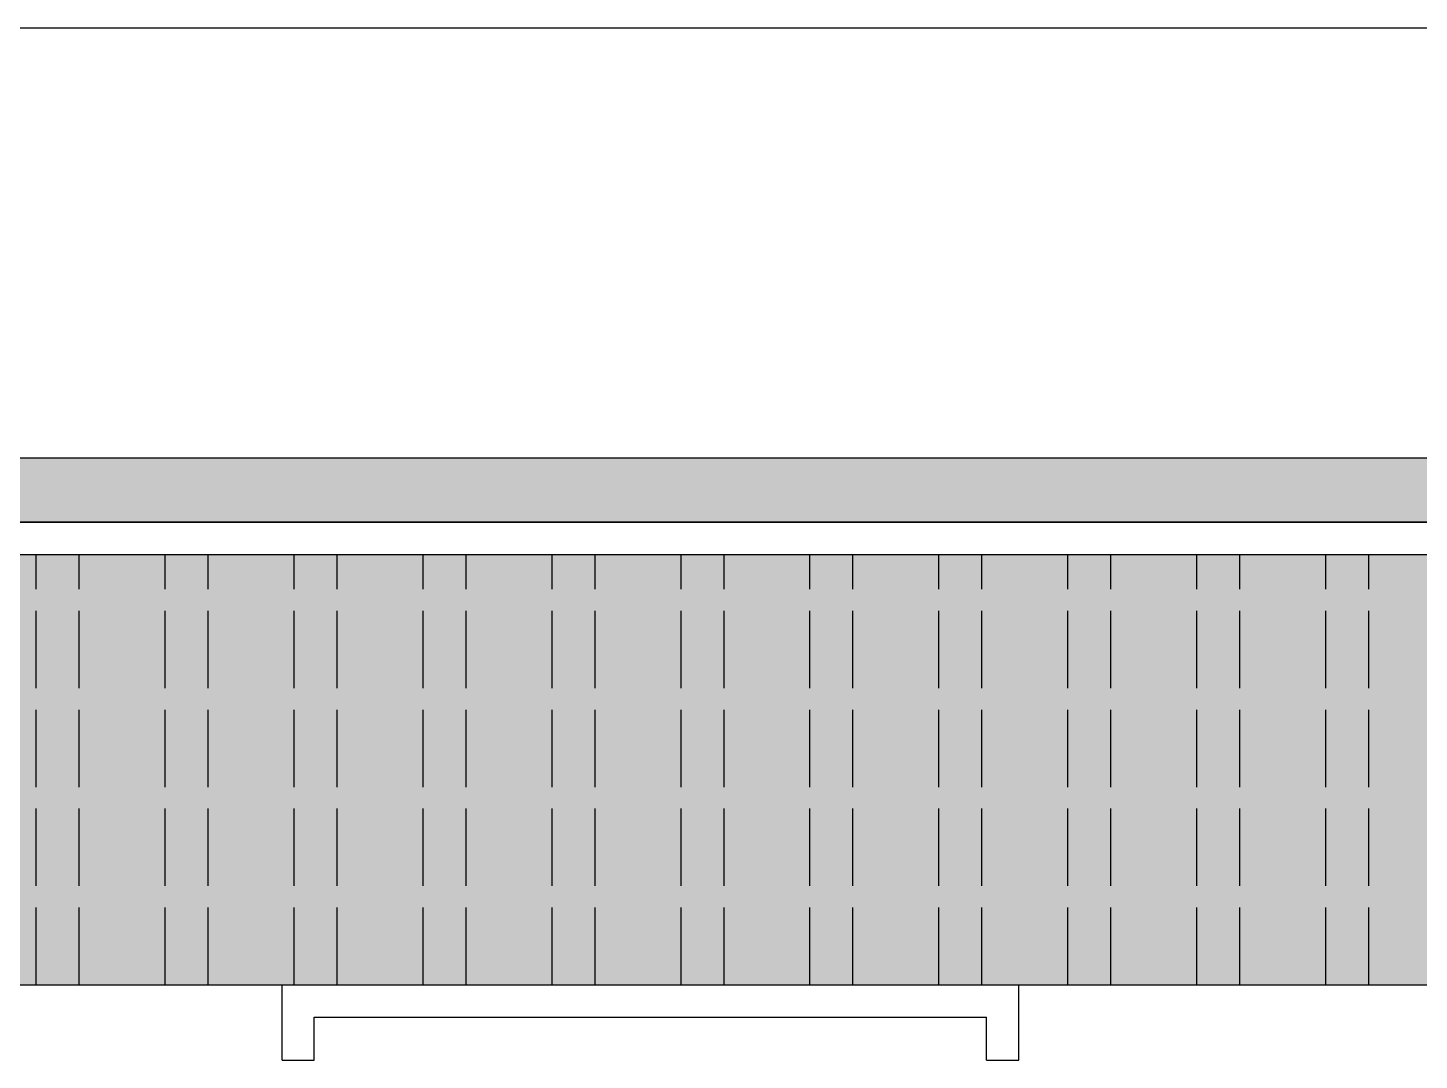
# Model space of a CAD drawing. Header units: inches. Extents: x -55 to 235, y -47 to 159.
# Drawn here: x 172.52 to 178.99, y 13.57 to 18.37 of the extents above; entities that cross this region are included whole.
import ezdxf

# ---------------------------------------------------------------- set-up
doc = ezdxf.new("R2010")
doc.units = ezdxf.units.IN
doc.header["$LTSCALE"] = 0.03
doc.header["$MEASUREMENT"] = 0
doc.linetypes.add('ACAD_ISO02W100', pattern=[15, 12, -3])

msp = doc.modelspace()

# ---------------------------------------------------------------- hatches: boundary and pattern name
h = msp.add_hatch()
h.set_pattern_fill('AR-SAND', scale=0.05)
h.set_pattern_definition([(37.5, (0, 0), (-0.003149668, 0.096341188), [0, -0.076, 0, -0.085, 0, -0.08125]), (7.5, (0, 0), (0.088488835, 0.1411073), [0, -0.041, 0, -0.0685, 0, -0.02625]), (327.5, (-0.0615, 0), (0.155707093, 0.000282953), [0, -0.025, 0, -0.09, 0, -0.1175]), (317.5, (-0.0615, 0), (0.15030633, 0.04388378), [0, -0.0125, 0, -0.059, 0, -0.0675])])
h.paths.add_polyline_path([(229.7873, 16.3714), (164.8873, 16.3714), (164.8873, 16.0714), (229.7873, 16.0714)])
h = msp.add_hatch(color=254)
h.dxf.hatch_style = 1
h.paths.add_polyline_path([(227.3726, 15.9219), (167.3302, 15.9219), (167.3302, 13.9195), (227.3726, 13.9195)])

# ---------------------------------------------------------------- linework, layer by layer
for p, q in [((159.7873, 18.3714), (234.7873, 18.3714)), ((164.8873, 16.3714), (234.7873, 16.3714)), ((165.1873, 16.0714), (229.4873, 16.0714)), ((165.3373, 15.9214), (206.8279, 15.9214)), ((165.3373, 15.9214), (229.3373, 15.9214)), ((170.7873, 15.9214), (229.3373, 15.9214)), ((165.3373, 13.9191), (229.3373, 13.9191)), ((173.7013, 13.5692), (173.7013, 13.9191)), ((177.1294, 13.5692), (177.1294, 13.9191)), ((173.7013, 13.7692), (173.7013, 13.7692)), ((173.7013, 13.7692), (173.7013, 13.7692)), ((173.8513, 13.5692), (173.8513, 13.7692)), ((173.8513, 13.7692), (176.9794, 13.7692)), ((176.9794, 13.5692), (176.9794, 13.7692)), ((173.7013, 13.5692), (173.8513, 13.5692)), ((176.9794, 13.5692), (177.1294, 13.5692))]:
    msp.add_line(p, q)
at = {"linetype": 'ACAD_ISO02W100'}
for p, q in [((172.5575, 13.9195), (172.5575, 15.9214)), ((172.7575, 13.9195), (172.7575, 15.9214)), ((173.1575, 13.9195), (173.1575, 15.9214)), ((173.1575, 13.9195), (173.1575, 15.9214)), ((173.3575, 13.9195), (173.3575, 15.9214)), ((173.3575, 13.9195), (173.3575, 15.9214)), ((173.7575, 13.9195), (173.7575, 15.9214)), ((173.9575, 13.9195), (173.9575, 15.9214)), ((174.3575, 13.9195), (174.3575, 15.9214)), ((174.5575, 13.9195), (174.5575, 15.9214)), ((174.9575, 13.9195), (174.9575, 15.9214)), ((174.9575, 13.9195), (174.9575, 15.9214)), ((175.1575, 13.9195), (175.1575, 15.9214)), ((175.1575, 13.9195), (175.1575, 15.9214)), ((175.5575, 13.9195), (175.5575, 15.9214)), ((175.7575, 13.9195), (175.7575, 15.9214)), ((176.1575, 13.9195), (176.1575, 15.9214)), ((176.3575, 13.9195), (176.3575, 15.9214)), ((176.7575, 13.9195), (176.7575, 15.9214)), ((176.7575, 13.9195), (176.7575, 15.9214)), ((176.9575, 13.9195), (176.9575, 15.9214)), ((176.9575, 13.9195), (176.9575, 15.9214)), ((177.3575, 13.9195), (177.3575, 15.9214)), ((177.5575, 13.9195), (177.5575, 15.9214)), ((177.9575, 13.9195), (177.9575, 15.9214)), ((178.1575, 13.9195), (178.1575, 15.9214)), ((178.5575, 13.9195), (178.5575, 15.9214)), ((178.5575, 13.9195), (178.5575, 15.9214)), ((178.7575, 13.9195), (178.7575, 15.9214)), ((178.7575, 13.9195), (178.7575, 15.9214))]:
    msp.add_line(p, q, dxfattribs=at)
for points in [[(164.8873, 16.0714), (164.8873, 16.3714), (229.9373, 16.3714)], [(229.4873, 16.0714), (165.1873, 16.0714)]]:
    msp.add_lwpolyline(points)

doc.saveas('drawing.dxf')
